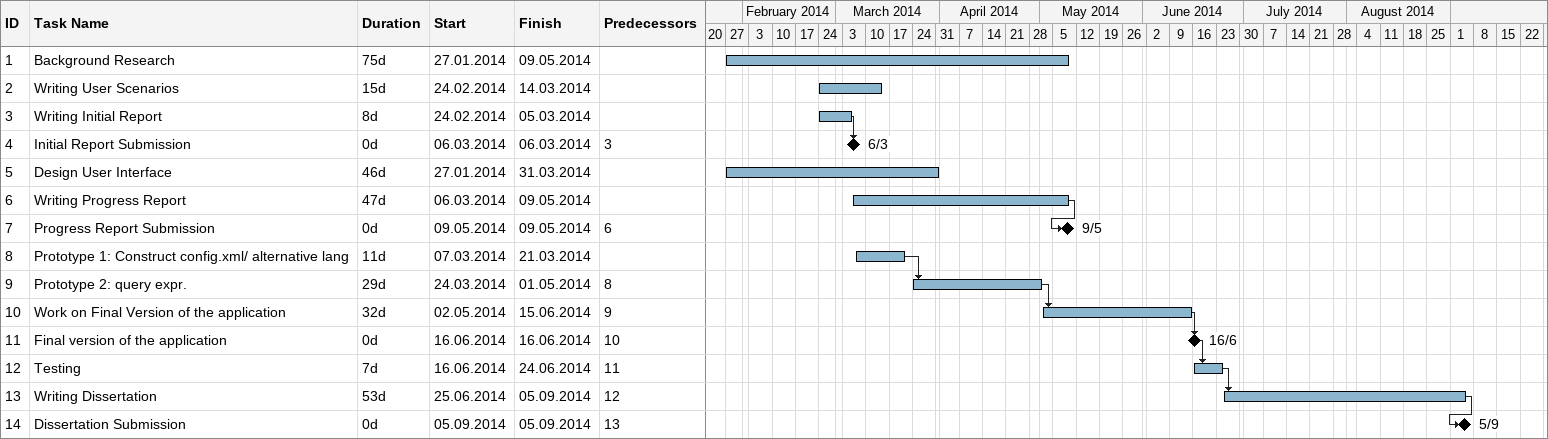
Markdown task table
| ID | Task | Duration | Start | Finish | Predecessors |
|---|---|---|---|---|---|
| 1 | Background Research | 75d | 2014-01-27 | 2014-05-09 |  |
| 2 | Writing User Scenarios | 15d | 2014-02-24 | 2014-03-14 |  |
| 3 | Writing Initial Report | 8d | 2014-02-24 | 2014-03-05 |  |
| 4 | Initial Report Submission | 0d | 2014-03-06 | 2014-03-06 | 3 |
| 5 | Design User Interface | 46d | 2014-01-27 | 2014-03-31 |  |
| 6 | Writing Progress Report | 47d | 2014-03-06 | 2014-05-09 |  |
| 7 | Progress Report Submission | 0d | 2014-05-09 | 2014-05-09 | 6 |
| 8 | Prototype 1: Construct config.xml/ alternative lang | 11d | 2014-03-07 | 2014-03-21 |  |
| 9 | Prototype 2: query expr. | 29d | 2014-03-24 | 2014-05-01 | 8 |
| 10 | Work on Final Version of the application | 32d | 2014-05-02 | 2014-06-15 | 9 |
| 11 | Final version of the application | 0d | 2014-06-16 | 2014-06-16 | 10 |
| 12 | Testing | 7d | 2014-06-16 | 2014-06-24 | 11 |
| 13 | Writing Dissertation | 53d | 2014-06-25 | 2014-09-05 | 12 |
| 14 | Dissertation Submission | 0d | 2014-09-05 | 2014-09-05 | 13 |
